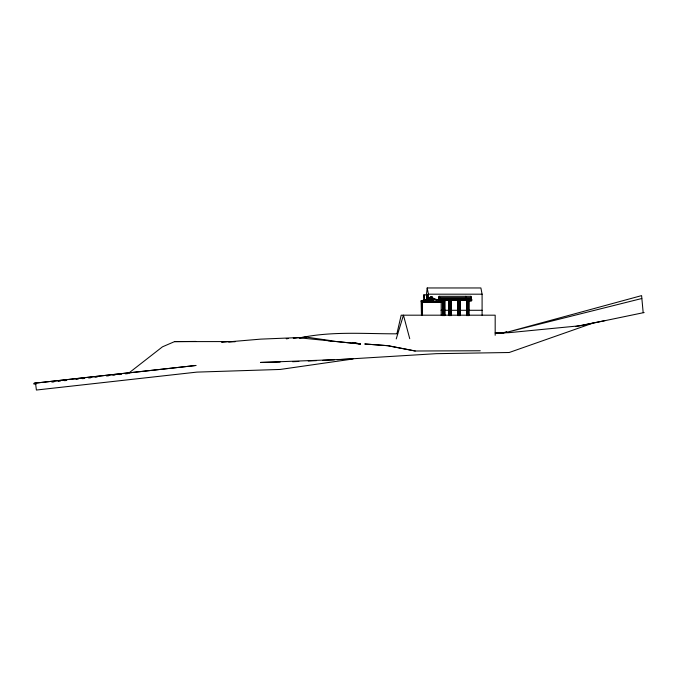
<?xml version="1.0" encoding="UTF-8"?>
<svg xmlns="http://www.w3.org/2000/svg" width="678" height="678" viewBox="0 0 678 678"><rect width="100%" height="100%" fill="white"/><g stroke="black" fill="none" stroke-linecap="round" stroke-linejoin="round"><path stroke-width="1.02" d="M439.785 300.795L439.607 299.32L440.03 300.795M471.719 300.337L470.905 296.328L439.115 296.328L438.242 300.337L439.115 296.328L439.929 300.337L471.719 300.337L470.905 296.328M440.166 300.795L439.937 299.956L439.107 299.862L438.98 300.795M469.854 299.981L469.634 300.795L471.456 300.795L470.837 298.32M470.032 300.795L470.151 299.862M470.303 300.388L469.634 300.795M470.405 299.862L470.346 300.388L470.024 299.956M439.251 298.312L439.649 297.04L439.785 298.312L439.251 298.312L438.581 300.795M439.107 299.862C439.107 297.854 439.895 300.939 439.573 298.947M129.591 372.722L34.112 383.248L33.9 384.104L36.476 383.816M426.335 299.727L427.216 294.837L423.894 294.837L423.894 301.024M439.302 299.354L439.649 297.04L439.641 299.82M482.092 315.185L482.092 294.184L480.888 287.964L427.216 287.964L426.326 295.608M439.352 299.862L439.361 299.583M422.496 315.185L422.496 301.786L422.36 301.159L421.14 301.176C423.25 299.557 428.911 299.99 430.801 296.557L431.835 296.557C432.784 300.718 442.175 298.684 441.209 301.786L441.209 315.185M396.952 333.576L401.19 315.185L495.177 315.185L495.177 335.271M396.232 338.915L403.452 315.185L409.732 338.686M440.912 301.727L440.505 302.515C434.988 302.066 428.682 302.066 423.165 302.515M427.945 302.515L428.284 301.854M470.108 300.49L470.1 299.981M470.888 300.795L471.456 300.795M428.708 301.854L429.411 300.685L431.539 299.668M422.36 301.159C423.301 299.684 430.377 299.981 431.835 296.557L431.835 297.701M430.75 300.913L431.496 300.074L431.225 299.532M422.496 301.786L428.784 300.185L432.149 297.337L432.911 298.193L432.911 300.939C431.555 300.354 433.14 299.006 431.53 299.668M235.368 341.568L174.551 341.619L162.466 346.822L129.04 372.875L196.061 365.459L34.112 383.248M641.786 298.515L506.686 332.322L641.6 295.616L643.1 311.872L643.303 312.55L644.1 312.55L592.496 323.262L509.186 352.509L436.335 353.67L337.39 359.696M425.784 301.202L428.801 300.185M605.276 320.541L575.529 326.542M592.496 323.262L580.69 325.686L508.737 332.703L495.118 332.957M501.737 333.245L506.907 332.245L496.406 333.262L506.907 332.245L497.474 333.203M501.567 333.305L503.618 332.906M330.94 340.644L306.609 337.152L299.549 337.958C331.932 330.949 364.84 333.949 397.647 333.813M421.14 301.176L421.462 315.185M51.875 382.095L53.977 381.867M58.189 381.392L60.291 381.155M64.503 380.689L66.605 380.451M76.072 379.392L78.182 379.163M82.385 378.688L84.496 378.451M88.699 377.985L90.81 377.748M95.013 377.282L97.123 377.044M106.59 375.985L108.692 375.748M112.904 375.281L115.006 375.044M119.218 374.578L121.32 374.341M125.532 373.866L127.633 373.637M328.22 340.703L360.526 343.983L352.535 342.483L360.526 343.983L297.261 337.602L293.252 338L306.609 337.152M496.576 333.262L506.907 332.245M292.591 361.721L298.837 361.442M308.261 361.01L316.55 360.637M322.804 360.357L334.364 359.823M235.173 341.653L228.469 341.865L260.733 339.127L297.227 337.636M280.124 362.069L260.445 362.442L353.026 358.984L280.167 369.451L196.857 372.112L36.392 390.036L35.561 383.248M174.551 341.619L195.891 341.432M415.224 351.001L388.113 345.687L364.739 343.983L387.469 345.687L415.224 351.001L480.261 350.763M427.216 287.964L428.42 294.184L482.092 294.184M430.098 297.371L431.132 297.371M471.04 297.608L439.251 297.608L439.954 299.981M439.437 298.642L471.227 298.642M427.75 299.04L428.784 299.04M434.895 299.04L433.861 299.04L436.869 300.066M439.056 299.354L471.464 299.278M431.2 299.532L433.454 300.134M439.675 299.659L471.752 299.71M424.75 300.066L425.784 300.066M439.963 299.71L471.727 299.956M439.725 300.379L439.92 299.862M470.718 299.862L471.244 300.49M421.046 300.761L422.267 300.735M440.581 300.761L441.615 300.761M442.446 300.956L444.81 300.956M448.955 300.956L451.319 300.956M460.192 300.956L457.828 300.956L457.913 315.567L458.853 315.567L458.853 300.956M466.634 300.956L468.998 300.956M421.741 305.185L422.208 305.185L422.208 315.185M441.047 310.287L449.472 310.287M451.573 310.287L457.887 310.287M459.989 310.287L466.303 310.287M468.413 310.287L482.092 310.287M459.167 315.567L460.192 315.567L460.192 299.879M468.998 315.567L467.981 315.567L467.981 300.956M433.428 300.134L434.971 301.854M466.286 299.981L466.54 300.337L465.727 296.328M440.437 300.312L439.971 299.354M470.99 300.49L470.769 299.354M435.403 301.854L435.734 302.515M422.784 301.727L423.174 302.515M422.123 302.515L421.462 301.786L441.209 301.786C437.344 303.083 432.793 296.54 430.75 298.193L430.75 300.939M470.905 299.32L471.024 300.388M439.725 299.354L439.395 297.04L439.395 300.795M427.216 297.828L427.225 294.879M427.216 294.837L427.725 299.744M423.894 294.837L424.53 301.024M470.693 299.82L470.693 300.795M468.998 299.879L468.913 315.567M468.744 300.956L468.744 315.567M468.312 299.879L468.227 315.567M468.057 300.956L468.057 315.567M467.659 300.956L467.659 315.567L466.634 315.567L466.634 299.879M467.405 300.956L467.405 315.567M466.973 300.956L466.973 315.567M466.896 300.956L466.896 315.567M466.718 300.956L466.718 315.567M460.108 300.956L460.108 315.567M459.938 300.956L459.938 315.567M459.506 299.879L459.506 315.567L459.421 300.956M459.167 300.956L459.252 315.567M458.599 300.956L458.599 315.567M458.167 300.956L458.167 315.567M458.091 300.956L458.091 315.567M457.828 299.879L457.828 315.567M451.319 299.879L451.319 315.567L450.294 315.567L450.294 300.956M451.234 300.956L451.234 315.567M451.065 300.956L451.065 315.567M450.633 299.879L450.633 315.567M449.98 300.956L449.98 315.567L448.955 315.567L448.955 299.879M449.726 300.956L449.726 315.567M449.294 300.956L449.294 315.567M449.217 300.956L449.217 315.567M449.039 300.956L449.039 315.567M444.81 299.879L444.81 315.567L443.793 315.567L443.87 300.956M444.726 300.956L444.726 315.567M444.48 300.956L444.556 315.567M444.124 299.879L444.124 315.567M443.471 300.956L443.471 315.567L442.446 315.567L442.446 299.879M443.395 300.956L443.395 315.567M443.217 300.956L443.217 315.567M443.132 300.956L443.132 315.567M442.785 300.956L442.785 315.567M442.709 300.956L442.709 315.567M442.531 300.956L442.531 315.567M431.835 299.574L431.835 302.515M428.42 294.184L428.42 299.345M421.801 301.786L421.741 315.185M222.613 341.898L221.477 342.017L228.181 341.568L222.613 341.898M288.235 338.5L286.226 338.695L288.226 338.5"/></g></svg>
